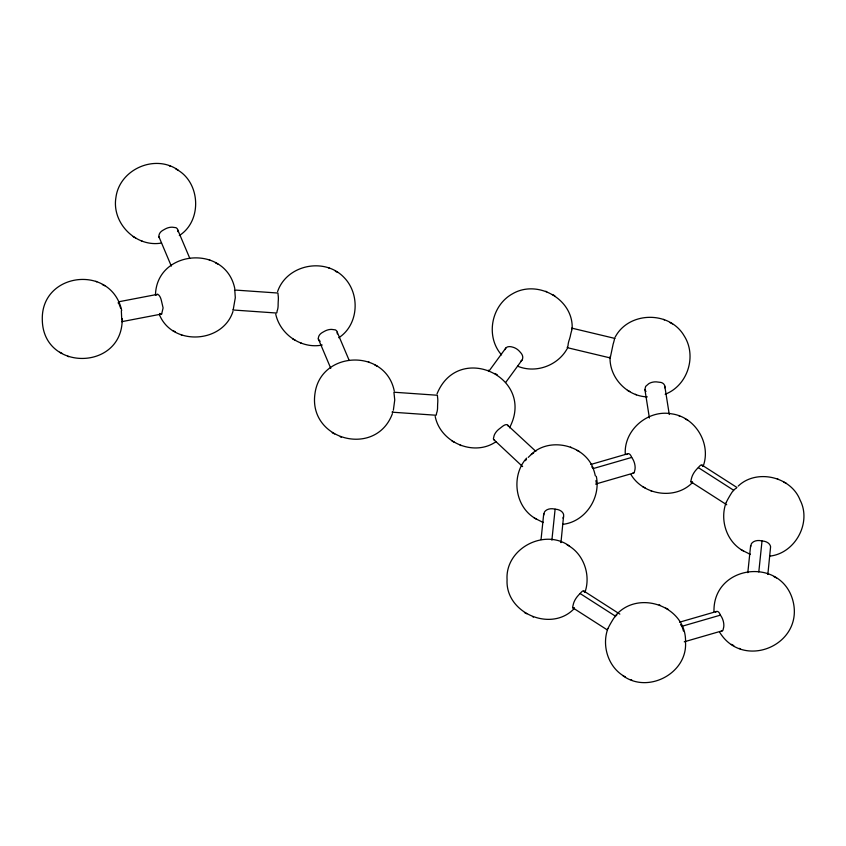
<?xml version="1.0" encoding="UTF-8"?>
<svg xmlns="http://www.w3.org/2000/svg" width="846" height="846" viewBox="0 0 846 846"><rect width="100%" height="100%" fill="white"/><g stroke="black" fill="none" stroke-linecap="round" stroke-linejoin="round"><path stroke-width="1.27" d="M543.714 515.151L544.464 511.989A9.951 7.149 15.8 0 1 552.512 508.742L557.662 509.535A9.951 6.99 -5.3 0 1 563.69 514.939L560.951 542.646M750.624 546.939L751.364 543.777A9.951 7.149 15.8 0 1 759.422 540.531L764.573 541.324A9.951 6.99 -5.3 0 1 770.6 546.728L767.851 574.434M567.74 347.124L567.476 347.717L610.23 357.921L613.128 344.174A10.015 0.825 -70.8 0 0 614.46 338.971L614.714 338.379A9.634 0.74 -59 0 1 614.894 338.474M121.75 319.894L121.348 310.683M234.479 290.009L277.974 293.044L278.101 295.032A10.015 2.422 -82.5 0 1 278.207 301.715L278.123 304.349A9.634 3.786 85.1 0 1 277.086 311A9.634 1.84 76.1 0 1 276.103 312.999L232.608 309.953M393.369 410.204L394.744 399.925L393.919 392.216L437.414 395.262L437.551 397.239A10.015 2.422 -82.5 0 1 437.646 403.923L437.572 406.556A9.634 3.786 85.1 0 1 436.525 413.218A9.634 1.84 76.1 0 1 435.542 415.206L392.047 412.171L392.724 411.494M122.194 318.593C123.093 371.034 42.617 372.134 42.3 319.439C41.19 271.978 111.439 263.952 121.708 310.514M155.474 295.127C156.394 249.496 225.967 243.912 234.828 288.814M625.268 453.837C623.925 429.831 648.121 409.401 671.587 413.831C695.507 416.972 711.497 443.896 703.142 466.347M713.982 611.563C712.861 564.102 783.121 556.086 793.379 602.638C802.643 645.699 743.095 670.169 719.777 632.427M649.4 418.019L644.906 389.562L645.646 386.4L648.85 383.629A9.993 7.022 -5.3 0 1 656.295 381.874L661.033 382.445A9.856 6.366 -24.6 0 1 664.776 386.051L669.271 414.498M541.038 539.589L543.724 513.755M551.888 540.171L555.113 509.165M747.811 572.668L750.635 545.533M758.799 571.959L762.024 540.954M571.78 328.925L571.97 328.174L614.714 338.379M584.956 592.285C591.068 575.047 583.655 553.453 567.158 544.919M607.946 628.462C601.337 645.953 608.517 668.213 625.427 676.959M726.143 502.524C719.523 520.015 726.703 542.275 743.613 551.021M232.988 311.381C222.773 343.55 172.298 346.236 159.439 314.723M277.583 291.616C286.752 264.523 325.118 256.846 344.459 277.9C360.322 294.577 358.577 324.927 338.76 337.755M392.428 413.599C376.015 458.162 307.923 440.227 314.998 393.411C320.824 350.392 385.67 348.277 394.268 391.021M437.033 393.834C458.49 341.128 536.29 377.506 509.493 427.812M608.115 628.218L608.919 626.59A9.951 0.772 -59 0 1 613.953 617.971L616.893 614.841M726.302 502.281L727.105 500.652A9.951 0.772 -59 0 1 732.139 492.044L735.089 488.903A9.951 2.231 -46.7 0 1 736.464 488.153M233.285 309.287L235.304 297.718L234.797 290.347M505.03 349.62C505.982 345.972 510.043 346.268 512.866 347.188A10.015 6.927 36.6 0 1 519.402 351.249L521.041 353.099A9.634 6.927 15.8 0 1 522.553 358.831A9.634 4.97 15.3 0 1 520.798 361.094M562.95 518.112L563.637 516.811M567.053 348.901C557.63 365.726 535.581 373.721 517.678 366.202M526.603 458.13C510.445 476.034 514.95 508.044 536.702 519.233M615.137 337.194C628.631 311.317 669.472 310.577 684.139 335.82C697.146 356.071 687.639 385.67 665.157 394.247M488.734 371.457L505.834 348.023M505.686 382.466L522.003 360.1M574.307 607.788A9.951 2.231 -46.7 0 1 572.679 606.994L573.419 603.833A9.951 4.241 -55.5 0 1 578.463 595.224L581.403 592.084A9.951 2.781 -68.2 0 1 584.406 592.126M692.493 481.85A9.951 2.231 -46.7 0 1 690.875 481.057L691.616 477.895A9.951 4.241 -55.5 0 1 696.649 469.287L699.589 466.146A9.951 2.781 -68.2 0 1 702.603 466.188M525.419 460.679L526.487 459.346M121.613 321.702L161.66 314.025L163.098 307.912L161.343 300.393A10.015 3.934 85.1 0 0 158.752 295.053L157.948 294.387A9.634 2.337 -82.5 0 0 156.595 295.074M692.652 482.368C675.774 500.208 643.446 495.407 631.063 474.712M574.466 608.306C551.708 632.998 505.231 613.213 507.071 579.774C504.999 548.631 544.57 527.724 569.591 546.135M615.317 615.856C638.053 588.605 686.825 606.423 685.514 642.103C687.587 673.236 648.025 694.154 622.994 675.743M179.31 235.548C202.68 220.743 200.491 181.414 175.905 169.041M496.179 441.57C474.236 457.073 440.332 442.659 435.193 416.401M531.267 454.334C549.54 436.705 584.195 444.785 593.226 468.367M738.177 486.122C756.451 468.483 791.095 476.573 800.126 500.145C811.906 522.934 794.933 553.665 769.522 556.139M533.689 452.927L531.933 454.027A9.993 2.242 -46.7 0 0 528.253 457.4M590.825 464.465L627.732 453.773M591.788 466.886L593.215 468.568L631.708 457.422L633.041 459.515A9.951 5.213 71.3 0 1 635.039 469.202L634.299 472.375A9.951 3.194 63 0 1 632.776 473.083M595.552 484.081L633.696 473.041M679.539 622.191L716.456 611.499M680.512 624.612L681.929 626.294L720.432 615.137L721.754 617.231A9.951 5.213 71.3 0 1 723.753 626.928L723.013 630.09A9.951 3.194 63 0 1 721.49 630.799M684.266 641.807L722.41 630.756M118.546 301.81L157.303 294.376M161.533 243.035C135.857 247.667 111.513 223.006 115.944 197.361C119.614 169.221 155.178 153.602 178.326 170.258M322.21 345.031C301.599 349.165 280.227 334.646 275.743 314.194M562.622 524.351C585.072 521.971 600.988 498.135 596.303 476.298M161.66 314.025L159.556 313.475M647.296 396.88C627.013 396.309 609.501 377.792 610.04 357.541M572.16 328.555C573.482 299.209 537.622 279.169 512.697 293.699C491.188 305.395 485.308 336.497 501.551 354.908M535.856 451.362L507.04 424.703A9.993 4.262 -55.5 0 0 502.429 426.437L498.463 429.535A9.856 5.436 -41.2 0 0 494.159 435.457L493.419 438.63A9.856 3.437 -33.2 0 0 494.582 440.047M741.181 549.805L750.169 554.289L749.218 553.813M534.281 518.027L543.269 522.511L542.318 522.024M670.127 322.675L672.549 323.891M552.353 294.545L554.775 295.762M685.355 418.982L687.777 420.198M627.415 390.334L629.847 391.55M783.893 482.146L786.315 483.362M335.344 271.249L337.766 272.465M494.783 373.456L497.215 374.672M215.519 262.884L217.94 264.1M576.983 450.368L579.415 451.584M642.643 486.64L645.075 487.856M133.192 236.7L135.624 237.916M374.958 365.091L377.379 366.307M774.069 576.708L776.491 577.913M292.631 338.908L295.064 340.124M452.081 441.115L454.503 442.331M102.387 284.573L104.819 285.789M172.806 330.543L175.228 331.759M332.245 432.75L334.678 433.966M665.707 608.084L668.129 609.3M731.356 644.356L733.789 645.572M59.685 352.232L62.107 353.448M524.457 612.578L526.878 613.794M663.571 319.407L664.522 319.894M545.786 291.278L546.738 291.754M678.788 415.714L679.74 416.19M635.452 394.342L636.404 394.818M169.337 165.774L170.289 166.25M777.337 478.878L778.288 479.365M328.787 267.981L329.739 268.457M488.227 370.188L489.178 370.675M208.951 259.616L209.903 260.092M570.426 447.1L571.378 447.576M650.68 490.638L651.632 491.124M141.229 240.708L142.181 241.184M368.401 361.824L369.353 362.3M767.512 573.429L768.464 573.916M300.668 342.916L301.62 343.391M460.108 445.123L461.059 445.599M95.831 281.306L96.782 281.792M180.843 334.54L181.795 335.027M560.602 541.652L561.554 542.127M340.282 436.758L341.234 437.234M659.14 604.816L660.102 605.292M739.393 648.364L740.345 648.84M67.712 356.24L68.663 356.716M532.494 616.575L533.445 617.062M631.031 679.75L631.983 680.226M702.222 465.226L736.94 487.476M698.415 467.669L733.419 490.109M690.939 481.829L726.746 504.776M584.036 591.153L619.832 614.111M580.219 593.596L615.232 616.047M572.753 607.766L607.47 630.027M118.059 302.857L118.588 303.333M493.704 439.529L522.627 466.59M645.963 391.497L644.906 389.562M720.432 615.137L719.544 613.308A9.951 3.913 85.1 0 0 715.515 612.261M631.708 457.422L630.83 455.582A9.951 3.913 85.1 0 0 626.791 454.545M349.208 360.47L336.645 330.807L335.471 329.908L331.727 329.401A10.015 6.461 -24.6 0 0 324.409 331.336L322.199 332.594A9.634 6.768 -5.3 0 0 318.456 337.522A9.634 4.812 -2 0 0 320.169 341.245M189.768 258.263L177.195 228.6L176.031 227.701L172.288 227.193A10.015 6.461 -24.6 0 0 164.97 229.118L162.749 230.387A9.634 6.768 -5.3 0 0 159.006 235.315A9.634 4.812 -2 0 0 159.46 237.906M318.318 338.844L330.765 368.327M158.879 236.637L171.326 266.12M507.907 425.21L508.266 426.183M681.929 626.294L682.722 628.536A9.951 1.893 76.1 0 1 683.441 631.031M593.215 468.568L593.998 470.82A9.951 1.893 76.1 0 1 595.32 475.864M610.23 357.921L610.051 356.716M571.97 328.174L571.843 330.109A10.015 1.206 -80 0 0 570.225 336.528L569.506 339.066A9.634 2.697 -68.2 0 0 568.036 345.654A9.634 0.74 -59 0 0 567.476 347.717M596.007 480.507L596.049 482.273M337.258 332.171L337.3 333.895M177.819 229.953L177.861 231.688M664.776 386.051L664.776 387.849M119.053 304.126A10.015 1.904 76.1 0 1 120.629 308.198"/></g></svg>
